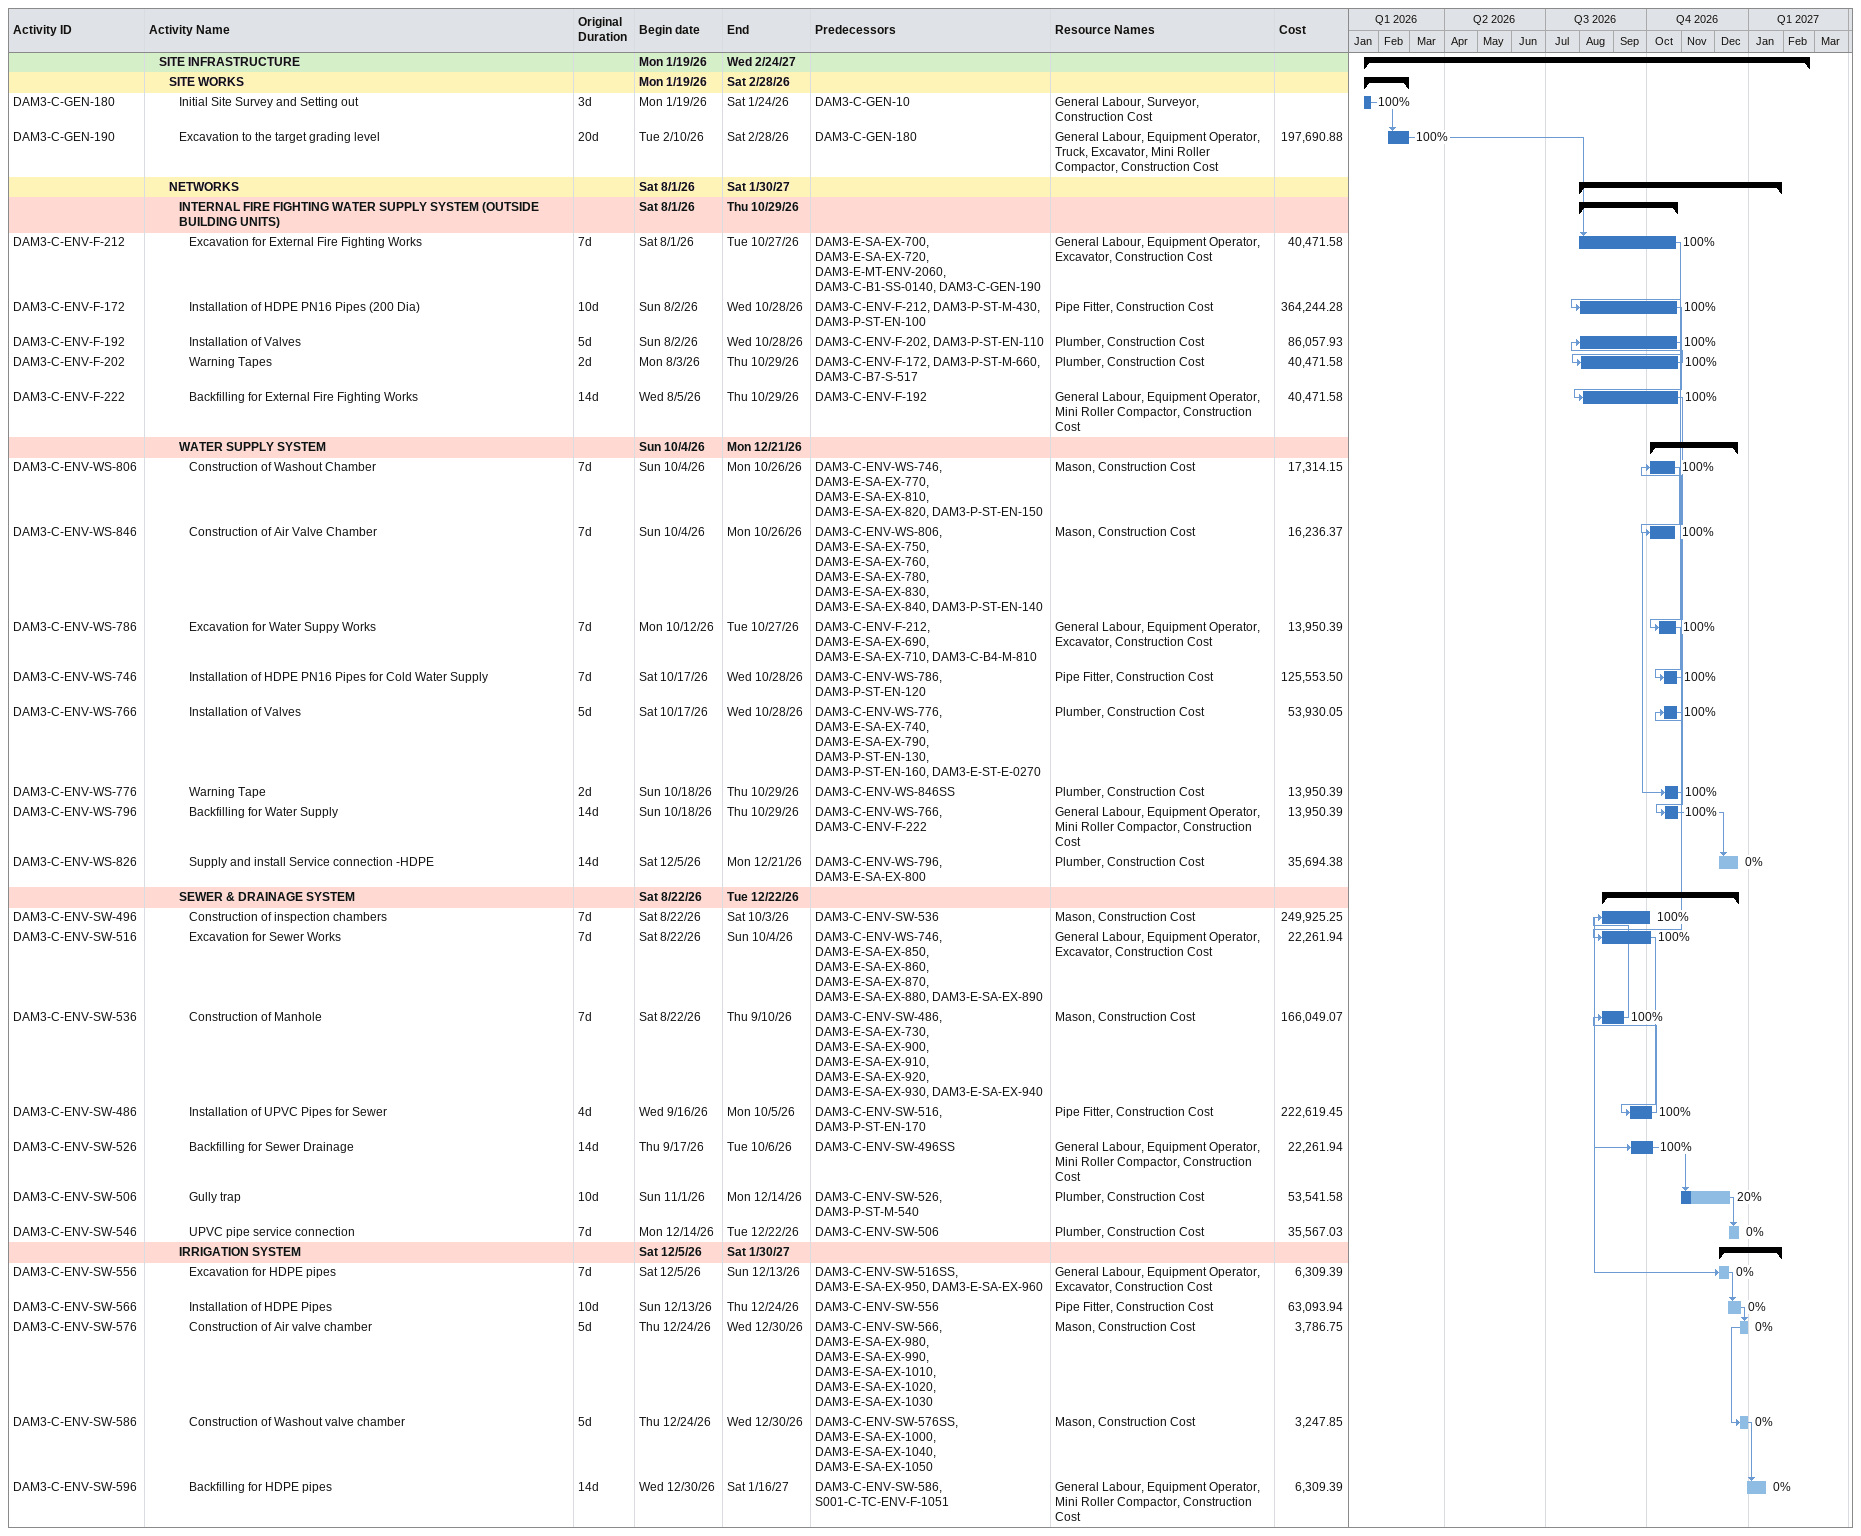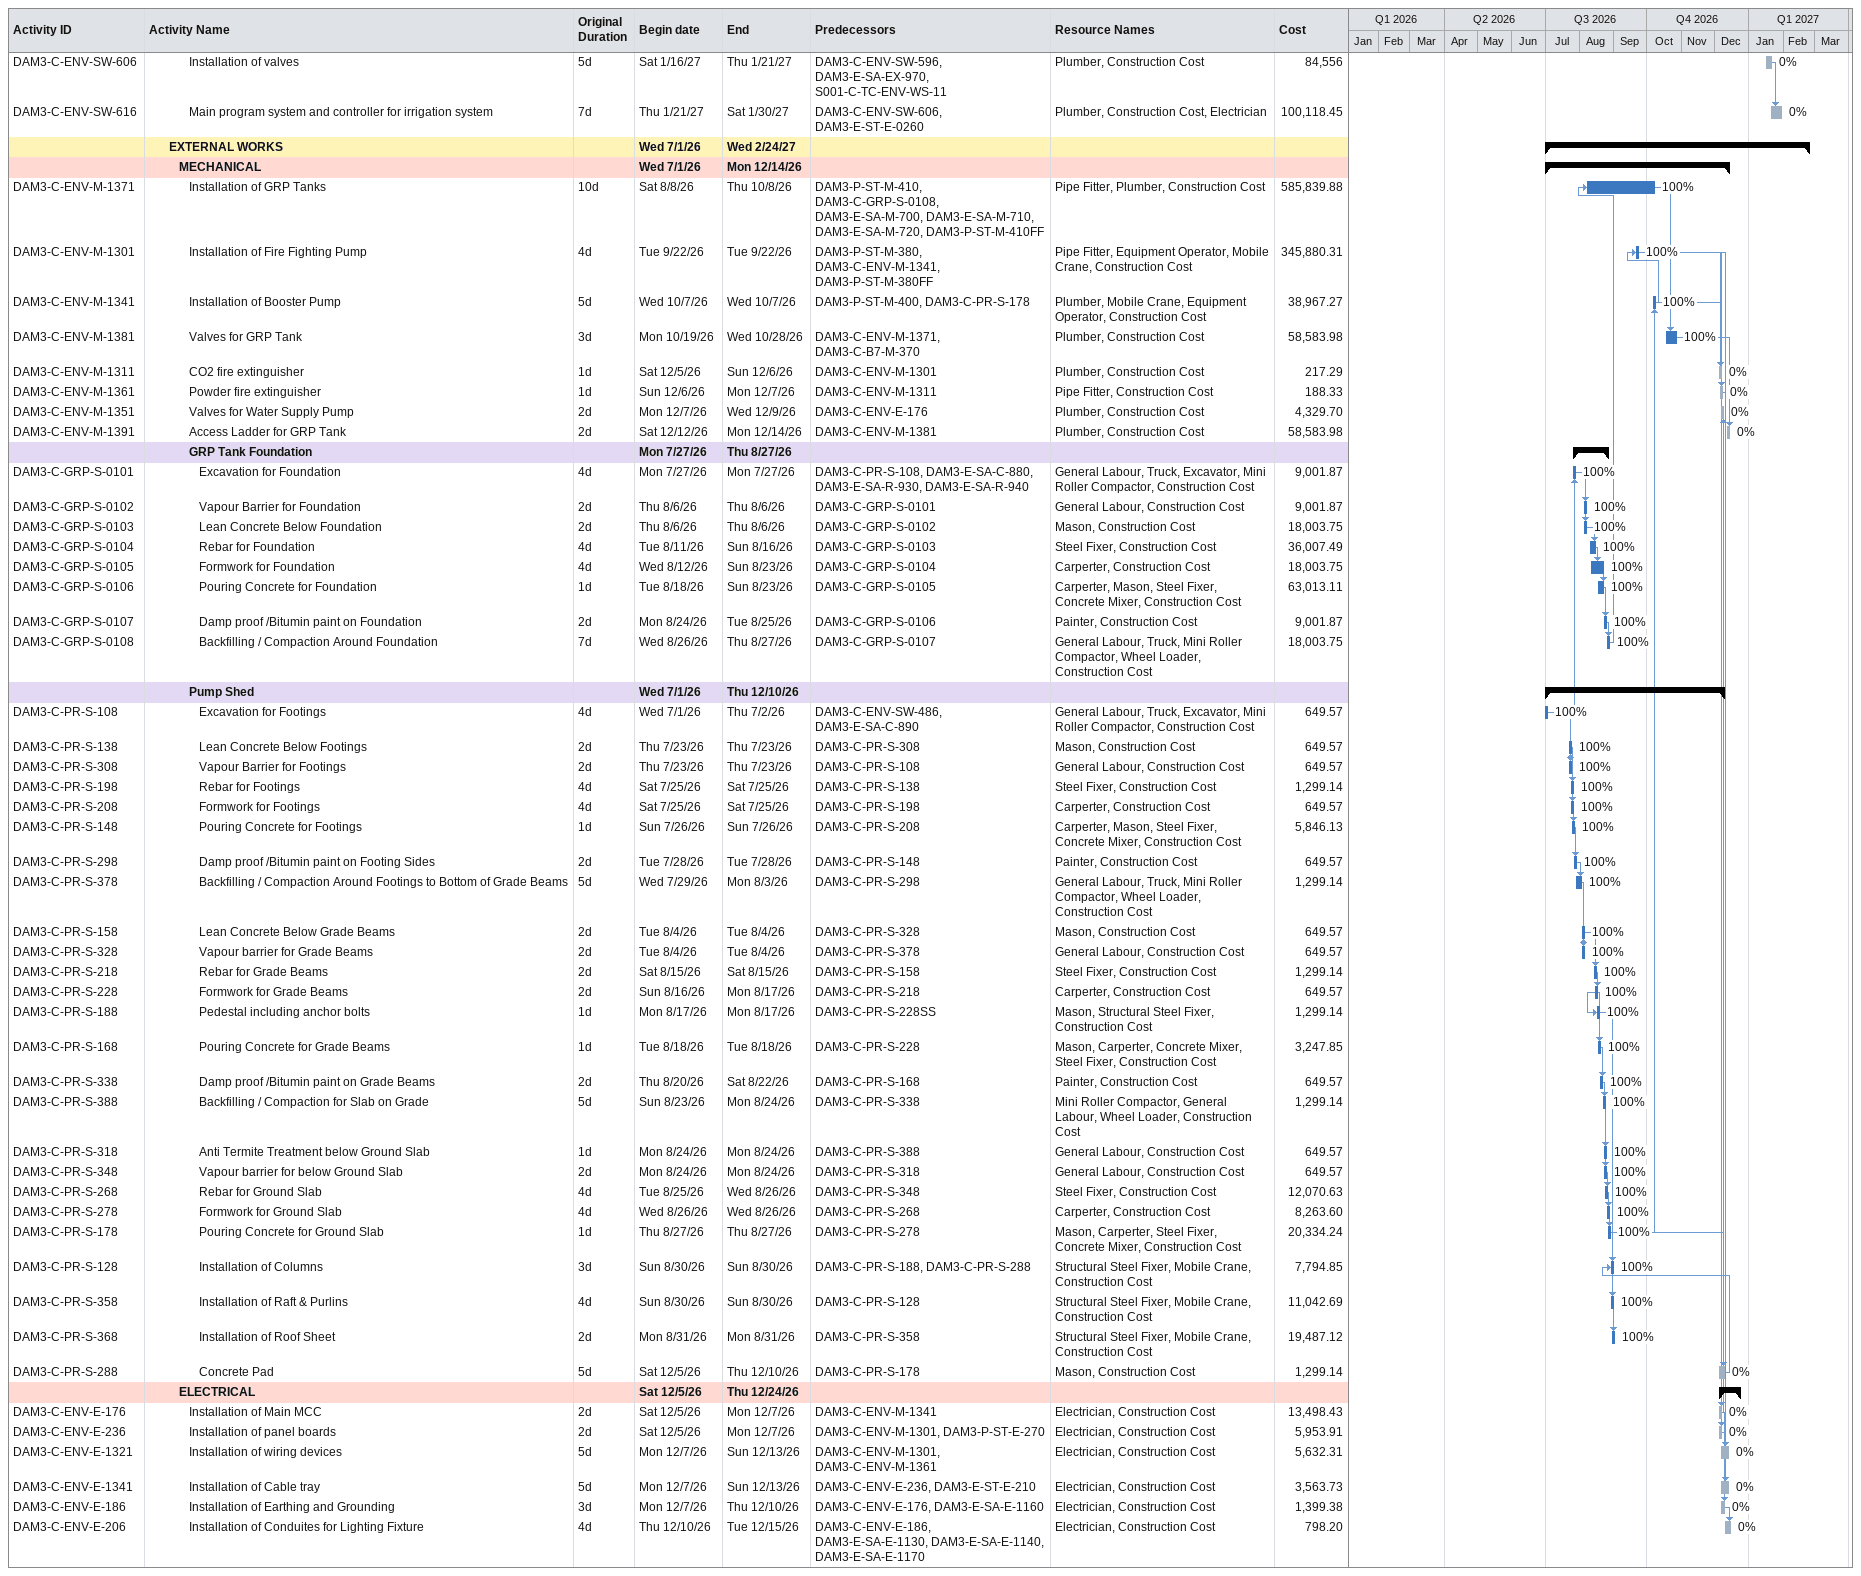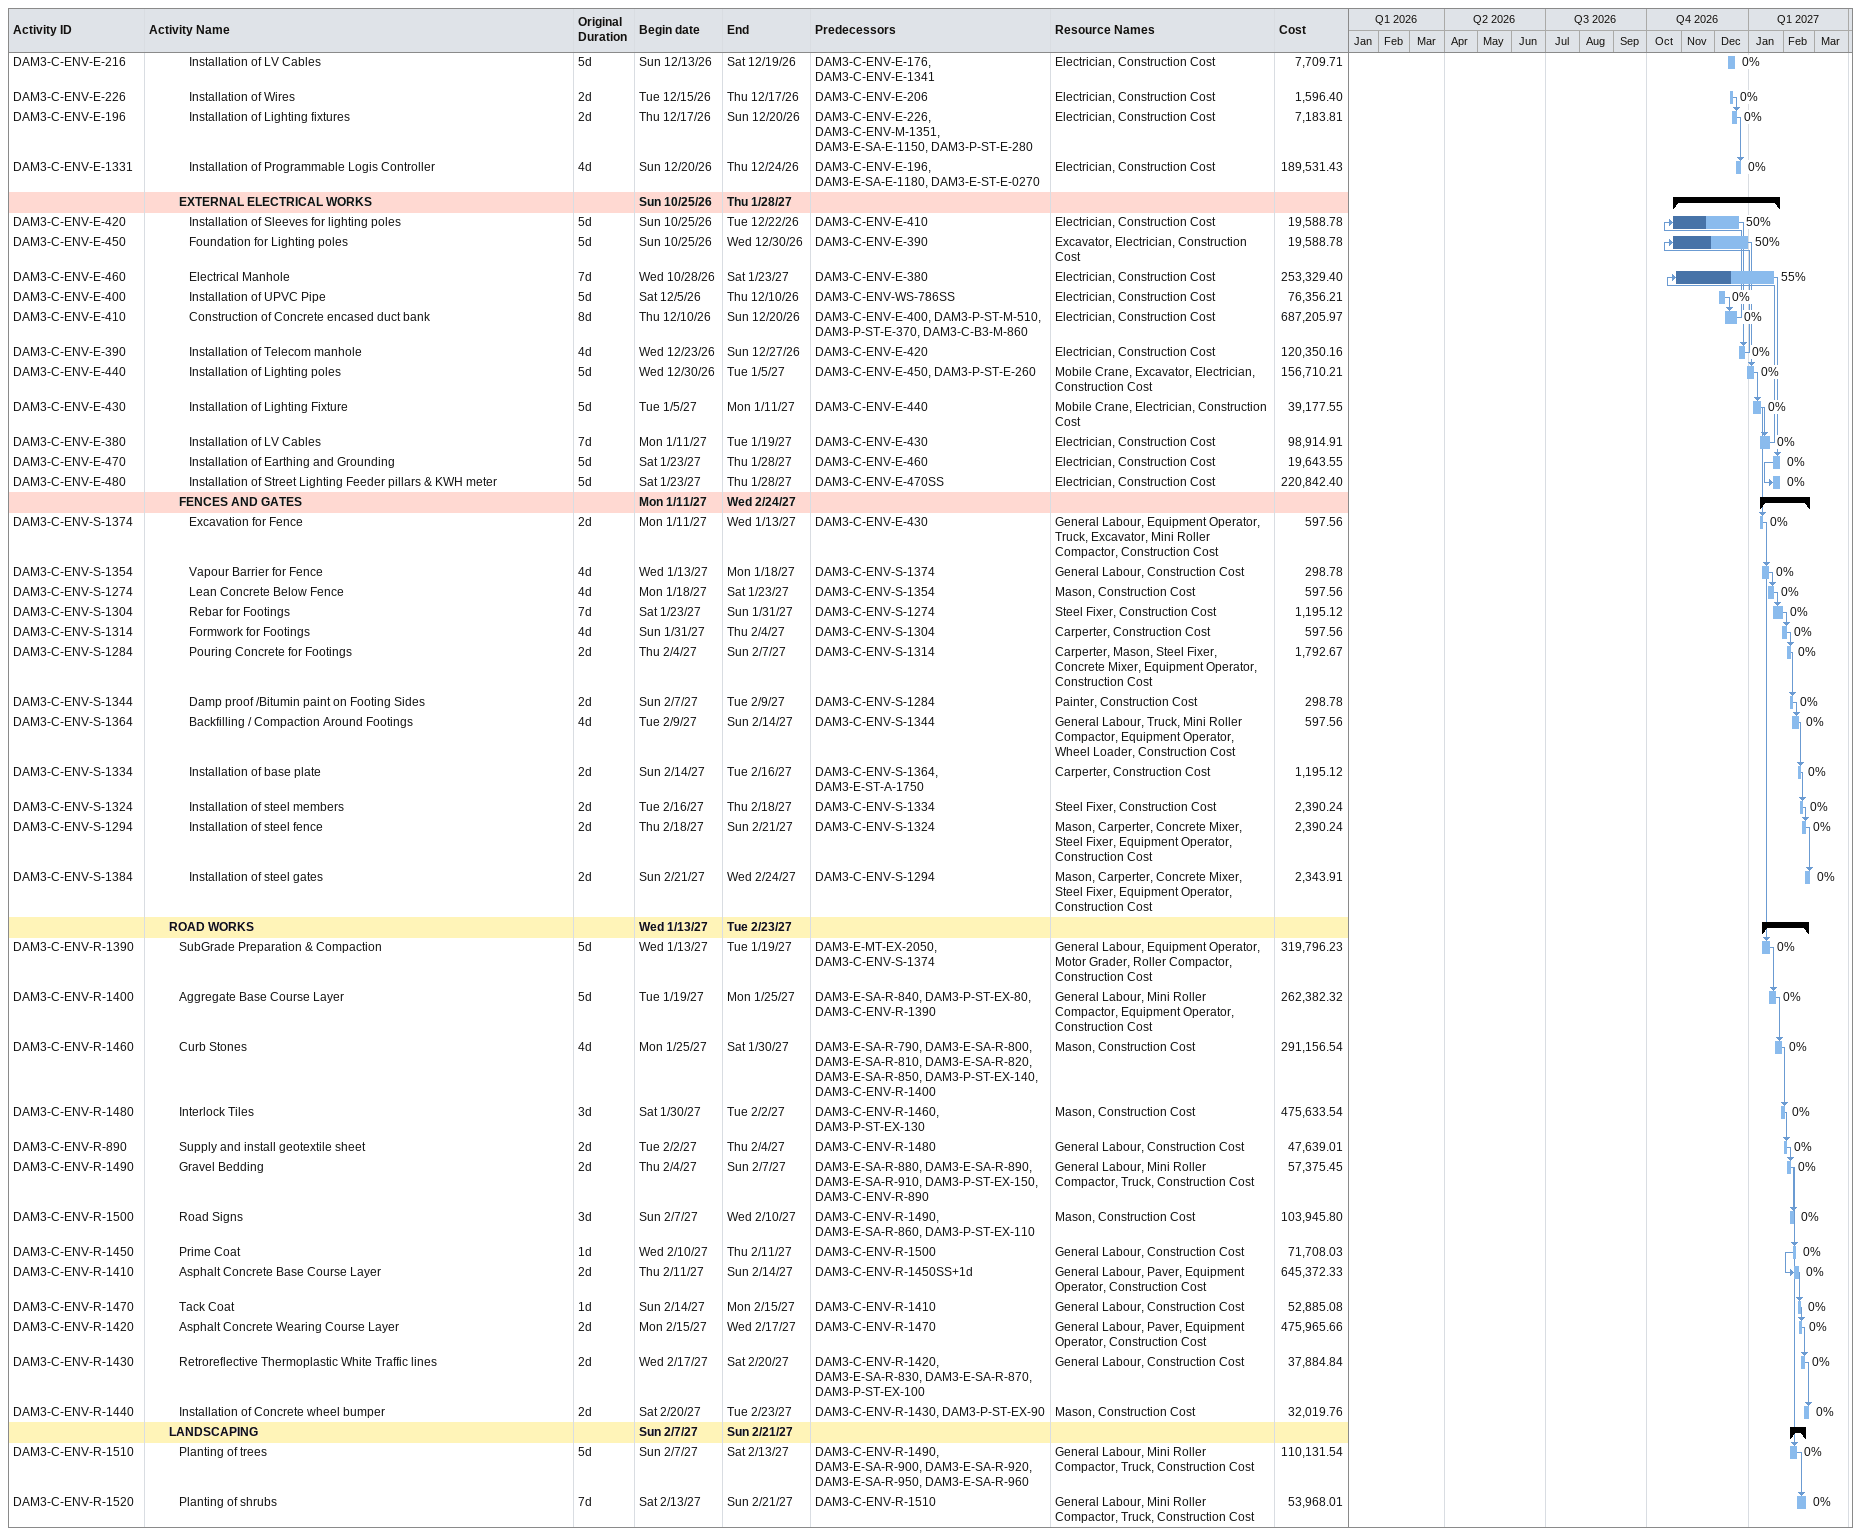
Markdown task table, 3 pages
| ID | Level | Task | Original duration | Start | Finish | Predecessors | Resources | % complete | Cost |
|---|---|---|---|---|---|---|---|---|---|
|  | 2 | **SITE INFRASTRUCTURE** |  | 2026-01-19 | 2027-02-24 |  |  |  |  |
|  | 3 | **SITE WORKS** |  | 2026-01-19 | 2026-02-28 |  |  |  |  |
| DAM3-C-GEN-180 | 4 | Initial Site Survey and Setting out | 3d | 2026-01-19 | 2026-01-24 | DAM3-C-GEN-10 | General Labour, Surveyor, Construction Cost | 100 |  |
| DAM3-C-GEN-190 | 4 | Excavation to the target grading level | 20d | 2026-02-10 | 2026-02-28 | DAM3-C-GEN-180 | General Labour, Equipment Operator, Truck, Excavator, Mini Roller Compactor, Construction Cost | 100 | 197690.88 |
|  | 3 | **NETWORKS** |  | 2026-08-01 | 2027-01-30 |  |  |  |  |
|  | 4 | **INTERNAL FIRE FIGHTING WATER SUPPLY SYSTEM (OUTSIDE BUILDING UNITS)** |  | 2026-08-01 | 2026-10-29 |  |  |  |  |
| DAM3-C-ENV-F-212 | 5 | Excavation for External Fire Fighting Works | 7d | 2026-08-01 | 2026-10-27 | DAM3-E-SA-EX-700, DAM3-E-SA-EX-720, DAM3-E-MT-ENV-2060, DAM3-C-B1-SS-0140, DAM3-C-GEN-190 | General Labour, Equipment Operator, Excavator, Construction Cost | 100 | 40471.58 |
| DAM3-C-ENV-F-172 | 5 | Installation of HDPE PN16 Pipes (200 Dia) | 10d | 2026-08-02 | 2026-10-28 | DAM3-C-ENV-F-212, DAM3-P-ST-M-430, DAM3-P-ST-EN-100 | Pipe Fitter, Construction Cost | 100 | 364244.28 |
| DAM3-C-ENV-F-192 | 5 | Installation of Valves | 5d | 2026-08-02 | 2026-10-28 | DAM3-C-ENV-F-202, DAM3-P-ST-EN-110 | Plumber, Construction Cost | 100 | 86057.93 |
| DAM3-C-ENV-F-202 | 5 | Warning Tapes | 2d | 2026-08-03 | 2026-10-29 | DAM3-C-ENV-F-172, DAM3-P-ST-M-660, DAM3-C-B7-S-517 | Plumber, Construction Cost | 100 | 40471.58 |
| DAM3-C-ENV-F-222 | 5 | Backfilling for External Fire Fighting Works | 14d | 2026-08-05 | 2026-10-29 | DAM3-C-ENV-F-192 | General Labour, Equipment Operator, Mini Roller Compactor, Construction Cost | 100 | 40471.58 |
|  | 4 | **WATER SUPPLY SYSTEM** |  | 2026-10-04 | 2026-12-21 |  |  |  |  |
| DAM3-C-ENV-WS-806 | 5 | Construction of Washout Chamber | 7d | 2026-10-04 | 2026-10-26 | DAM3-C-ENV-WS-746, DAM3-E-SA-EX-770, DAM3-E-SA-EX-810, DAM3-E-SA-EX-820, DAM3-P-ST-EN-150 | Mason, Construction Cost | 100 | 17314.15 |
| DAM3-C-ENV-WS-846 | 5 | Construction of Air Valve Chamber | 7d | 2026-10-04 | 2026-10-26 | DAM3-C-ENV-WS-806, DAM3-E-SA-EX-750, DAM3-E-SA-EX-760, DAM3-E-SA-EX-780, DAM3-E-SA-EX-830, DAM3-E-SA-EX-840, DAM3-P-ST-EN-140 | Mason, Construction Cost | 100 | 16236.37 |
| DAM3-C-ENV-WS-786 | 5 | Excavation for Water Suppy Works | 7d | 2026-10-12 | 2026-10-27 | DAM3-C-ENV-F-212, DAM3-E-SA-EX-690, DAM3-E-SA-EX-710, DAM3-C-B4-M-810 | General Labour, Equipment Operator, Excavator, Construction Cost | 100 | 13950.39 |
| DAM3-C-ENV-WS-746 | 5 | Installation of HDPE PN16 Pipes for Cold Water Supply | 7d | 2026-10-17 | 2026-10-28 | DAM3-C-ENV-WS-786, DAM3-P-ST-EN-120 | Pipe Fitter, Construction Cost | 100 | 125553.50 |
| DAM3-C-ENV-WS-766 | 5 | Installation of Valves | 5d | 2026-10-17 | 2026-10-28 | DAM3-C-ENV-WS-776, DAM3-E-SA-EX-740, DAM3-E-SA-EX-790, DAM3-P-ST-EN-130, DAM3-P-ST-EN-160, DAM3-E-ST-E-0270 | Plumber, Construction Cost | 100 | 53930.05 |
| DAM3-C-ENV-WS-776 | 5 | Warning Tape | 2d | 2026-10-18 | 2026-10-29 | DAM3-C-ENV-WS-846SS | Plumber, Construction Cost | 100 | 13950.39 |
| DAM3-C-ENV-WS-796 | 5 | Backfilling for Water Supply | 14d | 2026-10-18 | 2026-10-29 | DAM3-C-ENV-WS-766, DAM3-C-ENV-F-222 | General Labour, Equipment Operator, Mini Roller Compactor, Construction Cost | 100 | 13950.39 |
| DAM3-C-ENV-WS-826 | 5 | Supply and install Service connection -HDPE | 14d | 2026-12-05 | 2026-12-21 | DAM3-C-ENV-WS-796, DAM3-E-SA-EX-800 | Plumber, Construction Cost | 0 | 35694.38 |
|  | 4 | **SEWER & DRAINAGE SYSTEM** |  | 2026-08-22 | 2026-12-22 |  |  |  |  |
| DAM3-C-ENV-SW-496 | 5 | Construction of inspection chambers | 7d | 2026-08-22 | 2026-10-03 | DAM3-C-ENV-SW-536 | Mason, Construction Cost | 100 | 249925.25 |
| DAM3-C-ENV-SW-516 | 5 | Excavation for Sewer Works | 7d | 2026-08-22 | 2026-10-04 | DAM3-C-ENV-WS-746, DAM3-E-SA-EX-850, DAM3-E-SA-EX-860, DAM3-E-SA-EX-870, DAM3-E-SA-EX-880, DAM3-E-SA-EX-890 | General Labour, Equipment Operator, Excavator, Construction Cost | 100 | 22261.94 |
| DAM3-C-ENV-SW-536 | 5 | Construction of Manhole | 7d | 2026-08-22 | 2026-09-10 | DAM3-C-ENV-SW-486, DAM3-E-SA-EX-730, DAM3-E-SA-EX-900, DAM3-E-SA-EX-910, DAM3-E-SA-EX-920, DAM3-E-SA-EX-930, DAM3-E-SA-EX-940 | Mason, Construction Cost | 100 | 166049.07 |
| DAM3-C-ENV-SW-486 | 5 | Installation of UPVC Pipes for Sewer | 4d | 2026-09-16 | 2026-10-05 | DAM3-C-ENV-SW-516, DAM3-P-ST-EN-170 | Pipe Fitter, Construction Cost | 100 | 222619.45 |
| DAM3-C-ENV-SW-526 | 5 | Backfilling for Sewer Drainage | 14d | 2026-09-17 | 2026-10-06 | DAM3-C-ENV-SW-496SS | General Labour, Equipment Operator, Mini Roller Compactor, Construction Cost | 100 | 22261.94 |
| DAM3-C-ENV-SW-506 | 5 | Gully trap | 10d | 2026-11-01 | 2026-12-14 | DAM3-C-ENV-SW-526, DAM3-P-ST-M-540 | Plumber, Construction Cost | 20 | 53541.58 |
| DAM3-C-ENV-SW-546 | 5 | UPVC pipe service connection | 7d | 2026-12-14 | 2026-12-22 | DAM3-C-ENV-SW-506 | Plumber, Construction Cost | 0 | 35567.03 |
|  | 4 | **IRRIGATION SYSTEM** |  | 2026-12-05 | 2027-01-30 |  |  |  |  |
| DAM3-C-ENV-SW-556 | 5 | Excavation for HDPE pipes | 7d | 2026-12-05 | 2026-12-13 | DAM3-C-ENV-SW-516SS, DAM3-E-SA-EX-950, DAM3-E-SA-EX-960 | General Labour, Equipment Operator, Excavator, Construction Cost | 0 | 6309.39 |
| DAM3-C-ENV-SW-566 | 5 | Installation of HDPE Pipes | 10d | 2026-12-13 | 2026-12-24 | DAM3-C-ENV-SW-556 | Pipe Fitter, Construction Cost | 0 | 63093.94 |
| DAM3-C-ENV-SW-576 | 5 | Construction of Air valve chamber | 5d | 2026-12-24 | 2026-12-30 | DAM3-C-ENV-SW-566, DAM3-E-SA-EX-980, DAM3-E-SA-EX-990, DAM3-E-SA-EX-1010, DAM3-E-SA-EX-1020, DAM3-E-SA-EX-1030 | Mason, Construction Cost | 0 | 3786.75 |
| DAM3-C-ENV-SW-586 | 5 | Construction of Washout valve chamber | 5d | 2026-12-24 | 2026-12-30 | DAM3-C-ENV-SW-576SS, DAM3-E-SA-EX-1000, DAM3-E-SA-EX-1040, DAM3-E-SA-EX-1050 | Mason, Construction Cost | 0 | 3247.85 |
| DAM3-C-ENV-SW-596 | 5 | Backfilling for HDPE pipes | 14d | 2026-12-30 | 2027-01-16 | DAM3-C-ENV-SW-586, S001-C-TC-ENV-F-1051 | General Labour, Equipment Operator, Mini Roller Compactor, Construction Cost | 0 | 6309.39 |
| DAM3-C-ENV-SW-606 | 5 | Installation of valves | 5d | 2027-01-16 | 2027-01-21 | DAM3-C-ENV-SW-596, DAM3-E-SA-EX-970, S001-C-TC-ENV-WS-11 | Plumber, Construction Cost | 0 | 84556 |
| DAM3-C-ENV-SW-616 | 5 | Main program system and controller for irrigation system | 7d | 2027-01-21 | 2027-01-30 | DAM3-C-ENV-SW-606, DAM3-E-ST-E-0260 | Plumber, Construction Cost, Electrician | 0 | 100118.45 |
|  | 3 | **EXTERNAL WORKS** |  | 2026-07-01 | 2027-02-24 |  |  |  |  |
|  | 4 | **MECHANICAL** |  | 2026-07-01 | 2026-12-14 |  |  |  |  |
| DAM3-C-ENV-M-1371 | 5 | Installation of GRP Tanks | 10d | 2026-08-08 | 2026-10-08 | DAM3-P-ST-M-410, DAM3-C-GRP-S-0108, DAM3-E-SA-M-700, DAM3-E-SA-M-710, DAM3-E-SA-M-720, DAM3-P-ST-M-410FF | Pipe Fitter, Plumber, Construction Cost | 100 | 585839.88 |
| DAM3-C-ENV-M-1301 | 5 | Installation of Fire Fighting Pump | 4d | 2026-09-22 | 2026-09-22 | DAM3-P-ST-M-380, DAM3-C-ENV-M-1341, DAM3-P-ST-M-380FF | Pipe Fitter, Equipment Operator, Mobile Crane, Construction Cost | 100 | 345880.31 |
| DAM3-C-ENV-M-1341 | 5 | Installation of Booster Pump | 5d | 2026-10-07 | 2026-10-07 | DAM3-P-ST-M-400, DAM3-C-PR-S-178 | Plumber, Mobile Crane, Equipment Operator, Construction Cost | 100 | 38967.27 |
| DAM3-C-ENV-M-1381 | 5 | Valves for GRP Tank | 3d | 2026-10-19 | 2026-10-28 | DAM3-C-ENV-M-1371, DAM3-C-B7-M-370 | Plumber, Construction Cost | 100 | 58583.98 |
| DAM3-C-ENV-M-1311 | 5 | CO2 fire extinguisher | 1d | 2026-12-05 | 2026-12-06 | DAM3-C-ENV-M-1301 | Plumber, Construction Cost | 0 | 217.29 |
| DAM3-C-ENV-M-1361 | 5 | Powder fire extinguisher | 1d | 2026-12-06 | 2026-12-07 | DAM3-C-ENV-M-1311 | Pipe Fitter, Construction Cost | 0 | 188.33 |
| DAM3-C-ENV-M-1351 | 5 | Valves for Water Supply Pump | 2d | 2026-12-07 | 2026-12-09 | DAM3-C-ENV-E-176 | Plumber, Construction Cost | 0 | 4329.70 |
| DAM3-C-ENV-M-1391 | 5 | Access Ladder for GRP Tank | 2d | 2026-12-12 | 2026-12-14 | DAM3-C-ENV-M-1381 | Plumber, Construction Cost | 0 | 58583.98 |
|  | 5 | **GRP Tank Foundation** |  | 2026-07-27 | 2026-08-27 |  |  |  |  |
| DAM3-C-GRP-S-0101 | 6 | Excavation for Foundation | 4d | 2026-07-27 | 2026-07-27 | DAM3-C-PR-S-108, DAM3-E-SA-C-880, DAM3-E-SA-R-930, DAM3-E-SA-R-940 | General Labour, Truck, Excavator, Mini Roller Compactor, Construction Cost | 100 | 9001.87 |
| DAM3-C-GRP-S-0102 | 6 | Vapour Barrier for Foundation | 2d | 2026-08-06 | 2026-08-06 | DAM3-C-GRP-S-0101 | General Labour, Construction Cost | 100 | 9001.87 |
| DAM3-C-GRP-S-0103 | 6 | Lean Concrete Below Foundation | 2d | 2026-08-06 | 2026-08-06 | DAM3-C-GRP-S-0102 | Mason, Construction Cost | 100 | 18003.75 |
| DAM3-C-GRP-S-0104 | 6 | Rebar for Foundation | 4d | 2026-08-11 | 2026-08-16 | DAM3-C-GRP-S-0103 | Steel Fixer, Construction Cost | 100 | 36007.49 |
| DAM3-C-GRP-S-0105 | 6 | Formwork for Foundation | 4d | 2026-08-12 | 2026-08-23 | DAM3-C-GRP-S-0104 | Carperter, Construction Cost | 100 | 18003.75 |
| DAM3-C-GRP-S-0106 | 6 | Pouring Concrete for Foundation | 1d | 2026-08-18 | 2026-08-23 | DAM3-C-GRP-S-0105 | Carperter, Mason, Steel Fixer, Concrete Mixer, Construction Cost | 100 | 63013.11 |
| DAM3-C-GRP-S-0107 | 6 | Damp proof /Bitumin paint on Foundation | 2d | 2026-08-24 | 2026-08-25 | DAM3-C-GRP-S-0106 | Painter, Construction Cost | 100 | 9001.87 |
| DAM3-C-GRP-S-0108 | 6 | Backfilling / Compaction Around Foundation | 7d | 2026-08-26 | 2026-08-27 | DAM3-C-GRP-S-0107 | General Labour, Truck, Mini Roller Compactor, Wheel Loader, Construction Cost | 100 | 18003.75 |
|  | 5 | **Pump Shed** |  | 2026-07-01 | 2026-12-10 |  |  |  |  |
| DAM3-C-PR-S-108 | 6 | Excavation for Footings | 4d | 2026-07-01 | 2026-07-02 | DAM3-C-ENV-SW-486, DAM3-E-SA-C-890 | General Labour, Truck, Excavator, Mini Roller Compactor, Construction Cost | 100 | 649.57 |
| DAM3-C-PR-S-138 | 6 | Lean Concrete Below Footings | 2d | 2026-07-23 | 2026-07-23 | DAM3-C-PR-S-308 | Mason, Construction Cost | 100 | 649.57 |
| DAM3-C-PR-S-308 | 6 | Vapour Barrier for Footings | 2d | 2026-07-23 | 2026-07-23 | DAM3-C-PR-S-108 | General Labour, Construction Cost | 100 | 649.57 |
| DAM3-C-PR-S-198 | 6 | Rebar for Footings | 4d | 2026-07-25 | 2026-07-25 | DAM3-C-PR-S-138 | Steel Fixer, Construction Cost | 100 | 1299.14 |
| DAM3-C-PR-S-208 | 6 | Formwork for Footings | 4d | 2026-07-25 | 2026-07-25 | DAM3-C-PR-S-198 | Carperter, Construction Cost | 100 | 649.57 |
| DAM3-C-PR-S-148 | 6 | Pouring Concrete for Footings | 1d | 2026-07-26 | 2026-07-26 | DAM3-C-PR-S-208 | Carperter, Mason, Steel Fixer, Concrete Mixer, Construction Cost | 100 | 5846.13 |
| DAM3-C-PR-S-298 | 6 | Damp proof /Bitumin paint on Footing Sides | 2d | 2026-07-28 | 2026-07-28 | DAM3-C-PR-S-148 | Painter, Construction Cost | 100 | 649.57 |
| DAM3-C-PR-S-378 | 6 | Backfilling / Compaction Around Footings to Bottom of Grade Beams | 5d | 2026-07-29 | 2026-08-03 | DAM3-C-PR-S-298 | General Labour, Truck, Mini Roller Compactor, Wheel Loader, Construction Cost | 100 | 1299.14 |
| DAM3-C-PR-S-158 | 6 | Lean Concrete Below Grade Beams | 2d | 2026-08-04 | 2026-08-04 | DAM3-C-PR-S-328 | Mason, Construction Cost | 100 | 649.57 |
| DAM3-C-PR-S-328 | 6 | Vapour barrier for Grade Beams | 2d | 2026-08-04 | 2026-08-04 | DAM3-C-PR-S-378 | General Labour, Construction Cost | 100 | 649.57 |
| DAM3-C-PR-S-218 | 6 | Rebar for Grade Beams | 2d | 2026-08-15 | 2026-08-15 | DAM3-C-PR-S-158 | Steel Fixer, Construction Cost | 100 | 1299.14 |
| DAM3-C-PR-S-228 | 6 | Formwork for Grade Beams | 2d | 2026-08-16 | 2026-08-17 | DAM3-C-PR-S-218 | Carperter, Construction Cost | 100 | 649.57 |
| DAM3-C-PR-S-188 | 6 | Pedestal including anchor bolts | 1d | 2026-08-17 | 2026-08-17 | DAM3-C-PR-S-228SS | Mason, Structural Steel Fixer, Construction Cost | 100 | 1299.14 |
| DAM3-C-PR-S-168 | 6 | Pouring Concrete for Grade Beams | 1d | 2026-08-18 | 2026-08-18 | DAM3-C-PR-S-228 | Mason, Carperter, Concrete Mixer, Steel Fixer, Construction Cost | 100 | 3247.85 |
| DAM3-C-PR-S-338 | 6 | Damp proof /Bitumin paint on Grade Beams | 2d | 2026-08-20 | 2026-08-22 | DAM3-C-PR-S-168 | Painter, Construction Cost | 100 | 649.57 |
| DAM3-C-PR-S-388 | 6 | Backfilling / Compaction for Slab on Grade | 5d | 2026-08-23 | 2026-08-24 | DAM3-C-PR-S-338 | Mini Roller Compactor, General Labour, Wheel Loader, Construction Cost | 100 | 1299.14 |
| DAM3-C-PR-S-318 | 6 | Anti Termite Treatment below Ground Slab | 1d | 2026-08-24 | 2026-08-24 | DAM3-C-PR-S-388 | General Labour, Construction Cost | 100 | 649.57 |
| DAM3-C-PR-S-348 | 6 | Vapour barrier for below Ground Slab | 2d | 2026-08-24 | 2026-08-24 | DAM3-C-PR-S-318 | General Labour, Construction Cost | 100 | 649.57 |
| DAM3-C-PR-S-268 | 6 | Rebar for Ground Slab | 4d | 2026-08-25 | 2026-08-26 | DAM3-C-PR-S-348 | Steel Fixer, Construction Cost | 100 | 12070.63 |
| DAM3-C-PR-S-278 | 6 | Formwork for Ground Slab | 4d | 2026-08-26 | 2026-08-26 | DAM3-C-PR-S-268 | Carperter, Construction Cost | 100 | 8263.60 |
| DAM3-C-PR-S-178 | 6 | Pouring Concrete for Ground Slab | 1d | 2026-08-27 | 2026-08-27 | DAM3-C-PR-S-278 | Mason, Carperter, Steel Fixer, Concrete Mixer, Construction Cost | 100 | 20334.24 |
| DAM3-C-PR-S-128 | 6 | Installation of Columns | 3d | 2026-08-30 | 2026-08-30 | DAM3-C-PR-S-188, DAM3-C-PR-S-288 | Structural Steel Fixer, Mobile Crane, Construction Cost | 100 | 7794.85 |
| DAM3-C-PR-S-358 | 6 | Installation of Raft & Purlins | 4d | 2026-08-30 | 2026-08-30 | DAM3-C-PR-S-128 | Structural Steel Fixer, Mobile Crane, Construction Cost | 100 | 11042.69 |
| DAM3-C-PR-S-368 | 6 | Installation of Roof Sheet | 2d | 2026-08-31 | 2026-08-31 | DAM3-C-PR-S-358 | Structural Steel Fixer, Mobile Crane, Construction Cost | 100 | 19487.12 |
| DAM3-C-PR-S-288 | 6 | Concrete Pad | 5d | 2026-12-05 | 2026-12-10 | DAM3-C-PR-S-178 | Mason, Construction Cost | 0 | 1299.14 |
|  | 4 | **ELECTRICAL** |  | 2026-12-05 | 2026-12-24 |  |  |  |  |
| DAM3-C-ENV-E-176 | 5 | Installation of Main MCC | 2d | 2026-12-05 | 2026-12-07 | DAM3-C-ENV-M-1341 | Electrician, Construction Cost | 0 | 13498.43 |
| DAM3-C-ENV-E-236 | 5 | Installation of panel boards | 2d | 2026-12-05 | 2026-12-07 | DAM3-C-ENV-M-1301, DAM3-P-ST-E-270 | Electrician, Construction Cost | 0 | 5953.91 |
| DAM3-C-ENV-E-1321 | 5 | Installation of wiring devices | 5d | 2026-12-07 | 2026-12-13 | DAM3-C-ENV-M-1301, DAM3-C-ENV-M-1361 | Electrician, Construction Cost | 0 | 5632.31 |
| DAM3-C-ENV-E-1341 | 5 | Installation of Cable tray | 5d | 2026-12-07 | 2026-12-13 | DAM3-C-ENV-E-236, DAM3-E-ST-E-210 | Electrician, Construction Cost | 0 | 3563.73 |
| DAM3-C-ENV-E-186 | 5 | Installation of Earthing and Grounding | 3d | 2026-12-07 | 2026-12-10 | DAM3-C-ENV-E-176, DAM3-E-SA-E-1160 | Electrician, Construction Cost | 0 | 1399.38 |
| DAM3-C-ENV-E-206 | 5 | Installation of Conduites for Lighting Fixture | 4d | 2026-12-10 | 2026-12-15 | DAM3-C-ENV-E-186, DAM3-E-SA-E-1130, DAM3-E-SA-E-1140, DAM3-E-SA-E-1170 | Electrician, Construction Cost | 0 | 798.20 |
| DAM3-C-ENV-E-216 | 5 | Installation of LV Cables | 5d | 2026-12-13 | 2026-12-19 | DAM3-C-ENV-E-176, DAM3-C-ENV-E-1341 | Electrician, Construction Cost | 0 | 7709.71 |
| DAM3-C-ENV-E-226 | 5 | Installation of Wires | 2d | 2026-12-15 | 2026-12-17 | DAM3-C-ENV-E-206 | Electrician, Construction Cost | 0 | 1596.40 |
| DAM3-C-ENV-E-196 | 5 | Installation of Lighting fixtures | 2d | 2026-12-17 | 2026-12-20 | DAM3-C-ENV-E-226, DAM3-C-ENV-M-1351, DAM3-E-SA-E-1150, DAM3-P-ST-E-280 | Electrician, Construction Cost | 0 | 7183.81 |
| DAM3-C-ENV-E-1331 | 5 | Installation of Programmable Logis Controller | 4d | 2026-12-20 | 2026-12-24 | DAM3-C-ENV-E-196, DAM3-E-SA-E-1180, DAM3-E-ST-E-0270 | Electrician, Construction Cost | 0 | 189531.43 |
|  | 4 | **EXTERNAL ELECTRICAL WORKS** |  | 2026-10-25 | 2027-01-28 |  |  |  |  |
| DAM3-C-ENV-E-420 | 5 | Installation of Sleeves for lighting poles | 5d | 2026-10-25 | 2026-12-22 | DAM3-C-ENV-E-410 | Electrician, Construction Cost | 50 | 19588.78 |
| DAM3-C-ENV-E-450 | 5 | Foundation for Lighting poles | 5d | 2026-10-25 | 2026-12-30 | DAM3-C-ENV-E-390 | Excavator, Electrician, Construction Cost | 50 | 19588.78 |
| DAM3-C-ENV-E-460 | 5 | Electrical Manhole | 7d | 2026-10-28 | 2027-01-23 | DAM3-C-ENV-E-380 | Electrician, Construction Cost | 55 | 253329.40 |
| DAM3-C-ENV-E-400 | 5 | Installation of UPVC Pipe | 5d | 2026-12-05 | 2026-12-10 | DAM3-C-ENV-WS-786SS | Electrician, Construction Cost | 0 | 76356.21 |
| DAM3-C-ENV-E-410 | 5 | Construction of Concrete encased duct bank | 8d | 2026-12-10 | 2026-12-20 | DAM3-C-ENV-E-400, DAM3-P-ST-M-510, DAM3-P-ST-E-370, DAM3-C-B3-M-860 | Electrician, Construction Cost | 0 | 687205.97 |
| DAM3-C-ENV-E-390 | 5 | Installation of Telecom manhole | 4d | 2026-12-23 | 2026-12-27 | DAM3-C-ENV-E-420 | Electrician, Construction Cost | 0 | 120350.16 |
| DAM3-C-ENV-E-440 | 5 | Installation of Lighting poles | 5d | 2026-12-30 | 2027-01-05 | DAM3-C-ENV-E-450, DAM3-P-ST-E-260 | Mobile Crane, Excavator, Electrician, Construction Cost | 0 | 156710.21 |
| DAM3-C-ENV-E-430 | 5 | Installation of Lighting Fixture | 5d | 2027-01-05 | 2027-01-11 | DAM3-C-ENV-E-440 | Mobile Crane, Electrician, Construction Cost | 0 | 39177.55 |
| DAM3-C-ENV-E-380 | 5 | Installation of LV Cables | 7d | 2027-01-11 | 2027-01-19 | DAM3-C-ENV-E-430 | Electrician, Construction Cost | 0 | 98914.91 |
| DAM3-C-ENV-E-470 | 5 | Installation of Earthing and Grounding | 5d | 2027-01-23 | 2027-01-28 | DAM3-C-ENV-E-460 | Electrician, Construction Cost | 0 | 19643.55 |
| DAM3-C-ENV-E-480 | 5 | Installation of Street Lighting Feeder pillars & KWH meter | 5d | 2027-01-23 | 2027-01-28 | DAM3-C-ENV-E-470SS | Electrician, Construction Cost | 0 | 220842.40 |
|  | 4 | **FENCES AND GATES** |  | 2027-01-11 | 2027-02-24 |  |  |  |  |
| DAM3-C-ENV-S-1374 | 5 | Excavation for Fence | 2d | 2027-01-11 | 2027-01-13 | DAM3-C-ENV-E-430 | General Labour, Equipment Operator, Truck, Excavator, Mini Roller Compactor, Construction Cost | 0 | 597.56 |
| DAM3-C-ENV-S-1354 | 5 | Vapour Barrier for Fence | 4d | 2027-01-13 | 2027-01-18 | DAM3-C-ENV-S-1374 | General Labour, Construction Cost | 0 | 298.78 |
| DAM3-C-ENV-S-1274 | 5 | Lean Concrete Below Fence | 4d | 2027-01-18 | 2027-01-23 | DAM3-C-ENV-S-1354 | Mason, Construction Cost | 0 | 597.56 |
| DAM3-C-ENV-S-1304 | 5 | Rebar for Footings | 7d | 2027-01-23 | 2027-01-31 | DAM3-C-ENV-S-1274 | Steel Fixer, Construction Cost | 0 | 1195.12 |
| DAM3-C-ENV-S-1314 | 5 | Formwork for Footings | 4d | 2027-01-31 | 2027-02-04 | DAM3-C-ENV-S-1304 | Carperter, Construction Cost | 0 | 597.56 |
| DAM3-C-ENV-S-1284 | 5 | Pouring Concrete for Footings | 2d | 2027-02-04 | 2027-02-07 | DAM3-C-ENV-S-1314 | Carperter, Mason, Steel Fixer, Concrete Mixer, Equipment Operator, Construction Cost | 0 | 1792.67 |
| DAM3-C-ENV-S-1344 | 5 | Damp proof /Bitumin paint on Footing Sides | 2d | 2027-02-07 | 2027-02-09 | DAM3-C-ENV-S-1284 | Painter, Construction Cost | 0 | 298.78 |
| DAM3-C-ENV-S-1364 | 5 | Backfilling / Compaction Around Footings | 4d | 2027-02-09 | 2027-02-14 | DAM3-C-ENV-S-1344 | General Labour, Truck, Mini Roller Compactor, Equipment Operator, Wheel Loader, Construction Cost | 0 | 597.56 |
| DAM3-C-ENV-S-1334 | 5 | Installation of base plate | 2d | 2027-02-14 | 2027-02-16 | DAM3-C-ENV-S-1364, DAM3-E-ST-A-1750 | Carperter, Construction Cost | 0 | 1195.12 |
| DAM3-C-ENV-S-1324 | 5 | Installation of steel members | 2d | 2027-02-16 | 2027-02-18 | DAM3-C-ENV-S-1334 | Steel Fixer, Construction Cost | 0 | 2390.24 |
| DAM3-C-ENV-S-1294 | 5 | Installation of steel fence | 2d | 2027-02-18 | 2027-02-21 | DAM3-C-ENV-S-1324 | Mason, Carperter, Concrete Mixer, Steel Fixer, Equipment Operator, Construction Cost | 0 | 2390.24 |
| DAM3-C-ENV-S-1384 | 5 | Installation of steel gates | 2d | 2027-02-21 | 2027-02-24 | DAM3-C-ENV-S-1294 | Mason, Carperter, Concrete Mixer, Steel Fixer, Equipment Operator, Construction Cost | 0 | 2343.91 |
|  | 3 | **ROAD WORKS** |  | 2027-01-13 | 2027-02-23 |  |  |  |  |
| DAM3-C-ENV-R-1390 | 4 | SubGrade Preparation & Compaction | 5d | 2027-01-13 | 2027-01-19 | DAM3-E-MT-EX-2050, DAM3-C-ENV-S-1374 | General Labour, Equipment Operator, Motor Grader, Roller Compactor, Construction Cost | 0 | 319796.23 |
| DAM3-C-ENV-R-1400 | 4 | Aggregate Base Course Layer | 5d | 2027-01-19 | 2027-01-25 | DAM3-E-SA-R-840, DAM3-P-ST-EX-80, DAM3-C-ENV-R-1390 | General Labour, Mini Roller Compactor, Equipment Operator, Construction Cost | 0 | 262382.32 |
| DAM3-C-ENV-R-1460 | 4 | Curb Stones | 4d | 2027-01-25 | 2027-01-30 | DAM3-E-SA-R-790, DAM3-E-SA-R-800, DAM3-E-SA-R-810, DAM3-E-SA-R-820, DAM3-E-SA-R-850, DAM3-P-ST-EX-140, DAM3-C-ENV-R-1400 | Mason, Construction Cost | 0 | 291156.54 |
| DAM3-C-ENV-R-1480 | 4 | Interlock Tiles | 3d | 2027-01-30 | 2027-02-02 | DAM3-C-ENV-R-1460, DAM3-P-ST-EX-130 | Mason, Construction Cost | 0 | 475633.54 |
| DAM3-C-ENV-R-890 | 4 | Supply and install geotextile sheet | 2d | 2027-02-02 | 2027-02-04 | DAM3-C-ENV-R-1480 | General Labour, Construction Cost | 0 | 47639.01 |
| DAM3-C-ENV-R-1490 | 4 | Gravel Bedding | 2d | 2027-02-04 | 2027-02-07 | DAM3-E-SA-R-880, DAM3-E-SA-R-890, DAM3-E-SA-R-910, DAM3-P-ST-EX-150, DAM3-C-ENV-R-890 | General Labour, Mini Roller Compactor, Truck, Construction Cost | 0 | 57375.45 |
| DAM3-C-ENV-R-1500 | 4 | Road Signs | 3d | 2027-02-07 | 2027-02-10 | DAM3-C-ENV-R-1490, DAM3-E-SA-R-860, DAM3-P-ST-EX-110 | Mason, Construction Cost | 0 | 103945.80 |
| DAM3-C-ENV-R-1450 | 4 | Prime Coat | 1d | 2027-02-10 | 2027-02-11 | DAM3-C-ENV-R-1500 | General Labour, Construction Cost | 0 | 71708.03 |
| DAM3-C-ENV-R-1410 | 4 | Asphalt Concrete Base Course Layer | 2d | 2027-02-11 | 2027-02-14 | DAM3-C-ENV-R-1450SS+1d | General Labour, Paver, Equipment Operator, Construction Cost | 0 | 645372.33 |
| DAM3-C-ENV-R-1470 | 4 | Tack Coat | 1d | 2027-02-14 | 2027-02-15 | DAM3-C-ENV-R-1410 | General Labour, Construction Cost | 0 | 52885.08 |
| DAM3-C-ENV-R-1420 | 4 | Asphalt Concrete Wearing Course Layer | 2d | 2027-02-15 | 2027-02-17 | DAM3-C-ENV-R-1470 | General Labour, Paver, Equipment Operator, Construction Cost | 0 | 475965.66 |
| DAM3-C-ENV-R-1430 | 4 | Retroreflective Thermoplastic White Traffic lines | 2d | 2027-02-17 | 2027-02-20 | DAM3-C-ENV-R-1420, DAM3-E-SA-R-830, DAM3-E-SA-R-870, DAM3-P-ST-EX-100 | General Labour, Construction Cost | 0 | 37884.84 |
| DAM3-C-ENV-R-1440 | 4 | Installation of Concrete wheel bumper | 2d | 2027-02-20 | 2027-02-23 | DAM3-C-ENV-R-1430, DAM3-P-ST-EX-90 | Mason, Construction Cost | 0 | 32019.76 |
|  | 3 | **LANDSCAPING** |  | 2027-02-07 | 2027-02-21 |  |  |  |  |
| DAM3-C-ENV-R-1510 | 4 | Planting of trees | 5d | 2027-02-07 | 2027-02-13 | DAM3-C-ENV-R-1490, DAM3-E-SA-R-900, DAM3-E-SA-R-920, DAM3-E-SA-R-950, DAM3-E-SA-R-960 | General Labour, Mini Roller Compactor, Truck, Construction Cost | 0 | 110131.54 |
| DAM3-C-ENV-R-1520 | 4 | Planting of shrubs | 7d | 2027-02-13 | 2027-02-21 | DAM3-C-ENV-R-1510 | General Labour, Mini Roller Compactor, Truck, Construction Cost | 0 | 53968.01 |
